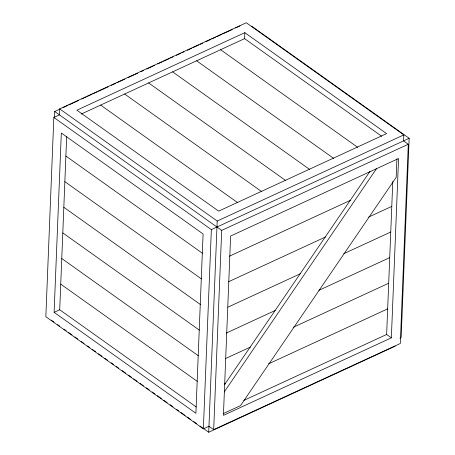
<?xml version="1.0" encoding="UTF-8"?>
<svg xmlns="http://www.w3.org/2000/svg" width="455" height="455" viewBox="0 0 455 455"><rect width="100%" height="100%" fill="white"/><g stroke="black" fill="none" stroke-linecap="round" stroke-linejoin="round"><path stroke-width="0.68" d="M53.838 117.447L45.836 316.697L203.362 428.855L208.959 426.272L213.685 429.639L400.292 343.502L408.294 144.252L403.568 140.885L403.807 134.907L246.28 22.75L59.679 108.887L59.434 114.865L53.838 117.447L211.365 229.604L203.362 428.855M54.452 117.879L54.708 111.498L59.855 109.12M54.111 312.346L61.317 133.019L203.089 233.961L195.889 413.288L54.111 312.346L59.707 309.758L196.276 406.992M59.707 309.758L66.663 136.665M395.321 346.113L208.72 432.25L217.206 221.045L59.679 108.887M213.685 429.639L221.687 230.389L54.708 111.498M381.728 136.29L244.585 38.641L244.824 32.663L76.884 110.19L218.656 211.131L386.602 133.605L244.824 32.663M391.357 337.843L398.563 158.522L230.617 236.043L223.416 415.37L391.357 337.843L386.636 334.482L392.779 181.465M396.931 158.772L396.186 177.325L240.502 405.632L223.126 413.652M251.638 26.145L409.164 138.303L401.162 337.553L399.917 338.128M224.696 384.447L369.972 171.399M224.241 391.971L376.723 168.361M63.074 107.636L67.579 105.56M68.864 104.963L78.516 100.509M81.735 99.025L86.24 96.943M87.525 96.352L91.387 94.572M92.672 93.975L97.177 91.899M98.468 91.301L108.119 86.848M111.333 85.364L115.837 83.282M117.128 82.691L124.846 79.124M128.065 77.64L137.717 73.181M140.936 71.697L143.507 70.508M146.726 69.023L154.444 65.463M157.663 63.973L162.168 61.897M163.453 61.3L169.249 58.627M170.534 58.035L173.105 56.847M176.324 55.362L180.828 53.281M182.114 52.689L184.048 51.796M187.261 50.312L191.765 48.236M193.056 47.639L198.846 44.965M200.132 44.374L202.708 43.185M205.922 41.701L210.426 39.619M211.717 39.028L215.573 37.242M216.864 36.65L221.369 34.569M222.654 33.977L232.306 29.524M235.525 28.034L240.024 25.958M81.149 114.086L244.585 38.641M217.206 221.045L403.807 134.907M211.365 229.604L409.164 138.303M221.687 230.389L408.294 144.252M229.371 256.216L350.339 200.376M228.342 281.833L325.501 236.987M368.613 217.086L391.778 206.388M227.955 307.153L300.664 273.591M343.775 253.691L390.748 232.01M226.283 333.071L275.184 310.498M318.938 290.301L389.719 257.627M225.253 358.688L250.347 347.102M293.458 327.202L388.689 283.243M224.224 384.304L225.509 383.713M268.621 363.812L387.66 308.86M243.783 400.417L386.636 334.482M220.595 49.714L357.738 147.363M196.6 60.794L333.748 158.437M172.61 71.867L309.753 169.51M148.62 82.941L285.763 180.589M124.624 94.014L261.773 191.663M100.635 105.088L237.777 202.737M65.884 156.054L202.452 253.287M64.855 181.67L201.423 278.904M63.825 207.287L200.393 304.52M62.796 232.909L199.364 330.142M61.766 258.525L198.335 355.759M60.737 284.142L197.305 381.375M51.193 320.092L54.077 322.146M57.54 324.614L59.85 326.252M63.888 329.13L66.197 330.774M68.506 332.417L71.964 334.88M74.853 336.939L77.737 338.992M81.2 341.455L84.084 343.508M87.548 345.976L89.851 347.62M92.16 349.264L95.624 351.726M98.507 353.78L101.971 356.248M104.855 358.301L107.744 360.354M111.202 362.817L113.511 364.461M116.395 366.514L118.704 368.158M122.168 370.626L125.631 373.089M128.515 375.142L131.398 377.201M133.707 378.839L137.171 381.307M140.055 383.36L143.518 385.823M146.402 387.882L149.286 389.935M152.175 391.988L155.058 394.041M157.367 395.685L161.406 398.563M163.715 400.207L167.173 402.669M170.062 404.723L172.945 406.776M176.409 409.244L178.713 410.888M181.022 412.531L185.06 415.404M187.369 417.047L190.833 419.516M193.716 421.569L196.606 423.622M200.063 426.085L208.72 432.25"/></g></svg>
